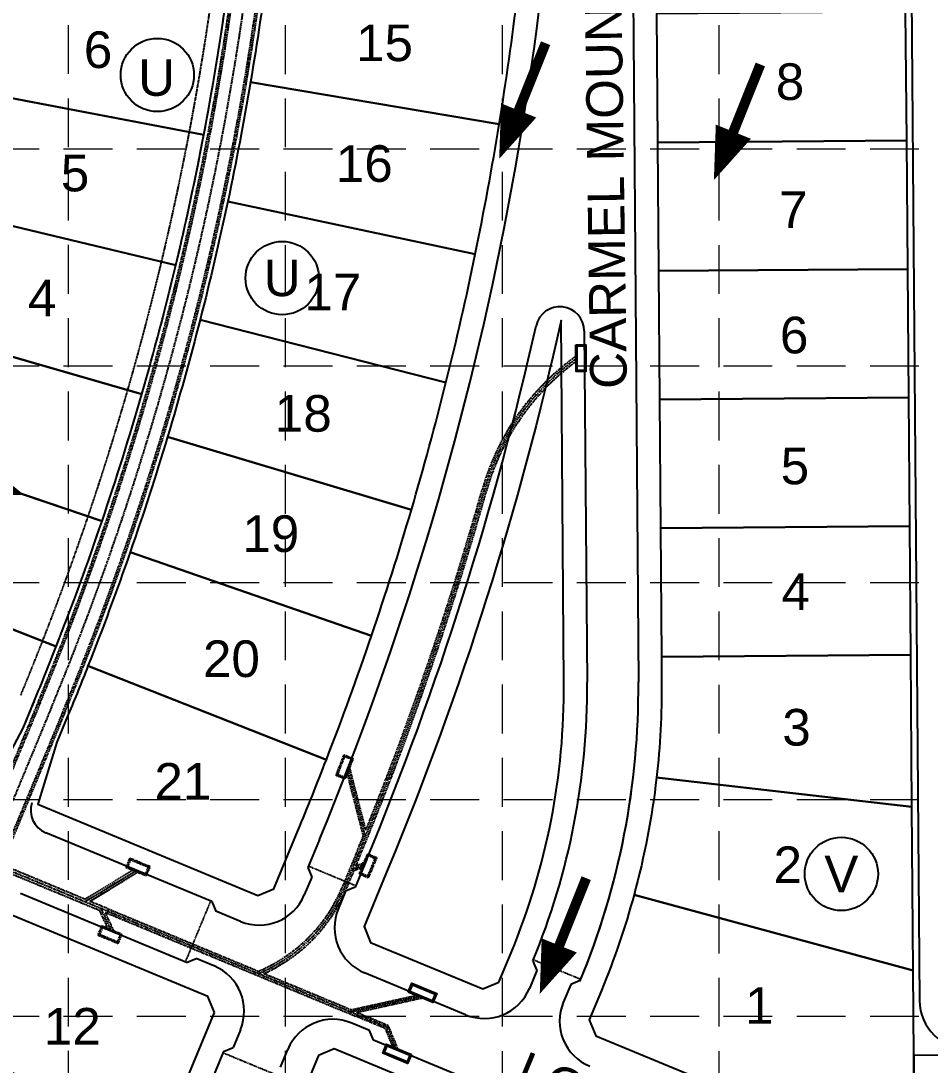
# Model space of a CAD drawing. Header units: inches. Extents: x 2510995 to 2514555, y 7106046 to 7111737.
# Drawn here: x 2513110.5 to 2513482.6, y 7110558.6 to 7110986.1 of the extents above; entities that cross this region are included whole.
import ezdxf
from ezdxf.enums import TextEntityAlignment as Align

# ---------------------------------------------------------------- set-up
doc = ezdxf.new("R2010")
doc.units = ezdxf.units.IN
doc.header["$MEASUREMENT"] = 0
for name, pattern in [('DASHED', [0.75, 0.5, -0.25]), ('HIDDEN', [0.375, 0.25, -0.125]), ('HIDDEN2', [0.1875, 0.125, -0.0625]), ('XHO460PT$0$HIDDEN2', [0.1875, 0.125, -0.0625]), ('XHO460PV$0$HIDDEN2', [0.1875, 0.125, -0.0625]), ('XHO477ST$0$CL', [0.7, 0.5, -0.05, 0.1, -0.05])]:
    doc.linetypes.add(name, pattern=pattern)
for name, color, linetype in [('C-WTRC-FULL-PH2B-N', 7, 'Continuous'), ('GRID', 254, 'DASHED'), ('XHO459PV$0$C-ROAD-BACK-P7', 9, 'Continuous'), ('XHO460PT$0$C-ROAD-IDEN-N', 1, 'Continuous'), ('XHO460PT$0$V-AREA-PLINE', 6, 'Continuous'), ('XHO460PT$0$V-BNDY-N-P7', 3, 'HIDDEN2'), ('XHO460PT$0$V-ESMT-DRNG-OS-N-P7', 6, 'XHO460PT$0$HIDDEN2'), ('XHO460PT$0$V-PROP-BLOK-IDEN-N-P7', 6, 'Continuous'), ('XHO460PT$0$V-PROP-SUBD-IDEN-N-P7', 6, 'Continuous'), ('XHO460PT$0$V-PROP-SUBD-N-P7', 7, 'Continuous'), ('XHO460PV$0$C-ROAD-BOC-N', 4, 'Continuous'), ('XHO460PV$0$C-TRANSITION', 6, 'XHO460PV$0$HIDDEN2'), ('XHO477PT$0$C-ROAD-IDEN-E', 6, 'Continuous'), ('XHO477PT$0$V-PLIN-AREA', 216, 'Continuous'), ('XHO477PT$0$V-PROP-SUBD-BLOK-IDEN-N', 6, 'Continuous'), ('XHO477PT$0$V-PROP-SUBD-IDEN-N', 6, 'Continuous'), ('XHO477PT$0$V-PROP-SUBD-N', 7, 'Continuous'), ('ZSTORM', 5, 'XHO477ST$0$CL')]:
    doc.layers.add(name, color=color, linetype=linetype)
doc.styles.get("Standard").update_dxf_attribs({"font": 'ARIAL.TTF'})

# ---------------------------------------------------------------- blocks, each defined once
blk = doc.blocks.new('ARR')
blk.add_lwpolyline([(-5.56, 0.32, 0, 3.78, 0), (-0.35, 0.31, 3.78, 3.78, 0)], format="xyseb")
at = {"const_width": 1}
blk.add_lwpolyline([(-0.35, 0.31), (6.88, 0.31)], dxfattribs=at)

msp = doc.modelspace()

# ---------------------------------------------------------------- linework, layer by layer
at = {"layer": 'GRID', "color": 252, "linetype": 'HIDDEN', "lineweight": 0, "ltscale": 80}
for p, q in [((2513129.96, 7106494.36), (2513129.96, 7111643.94)), ((2513218.74, 7106494.34), (2513218.74, 7111643.94)), ((2513307.52, 7106494.33), (2513307.52, 7111643.94)), ((2513396.3, 7106494.32), (2513396.3, 7111643.94)), ((2511088, 7110933.69), (2514461.67, 7110933.69)), ((2511088, 7110844.91), (2514461.67, 7110844.91)), ((2511088, 7110756.13), (2514461.67, 7110756.13)), ((2511088, 7110667.35), (2514461.67, 7110667.35)), ((2511088, 7110578.57), (2514461.67, 7110578.57))]:
    msp.add_line(p, q, dxfattribs=at)
at = {"layer": 'XHO459PV$0$C-ROAD-BACK-P7', "color": 7}
for p, q in [((2513360.3, 7111086.08), (2513363.2, 7110715.42)), ((2513474.46, 7111065.3), (2513478.22, 7110584.98))]:
    msp.add_line(p, q, dxfattribs=at)
for centre, radius, start, end in [((2513049.71, 7110712.97), 313.5, 337.4628, 0.4488), ((2513498.22, 7110585.14), 20, 180.4488, 270.4488)]:
    msp.add_arc(centre, radius, start, end, dxfattribs=at)
at = {"layer": 'XHO460PT$0$V-AREA-PLINE', "color": 7}
for points in [[(2513313.81, 7110997.2), (2513211.73, 7111010.11, -0.010398), (2513204.47, 7110960.95), (2513306.23, 7110943.75, 0.010382)], [(2513313.81, 7110997.2), (2513211.73, 7111010.11, -0.010398), (2513204.47, 7110960.95), (2513306.23, 7110943.75, 0.010382)], [(2513313.81, 7110997.2), (2513211.73, 7111010.11, -0.010398), (2513204.47, 7110960.95), (2513306.23, 7110943.75, 0.010382)], [(2513313.81, 7110997.2), (2513211.73, 7111010.11, -0.010398), (2513204.47, 7110960.95), (2513306.23, 7110943.75, 0.010382)], [(2513306.23, 7110943.75), (2513204.47, 7110960.95, -0.010398), (2513195.17, 7110912.13), (2513296.45, 7110890.65, 0.010385)], [(2513306.23, 7110943.75), (2513204.47, 7110960.95, -0.010398), (2513195.17, 7110912.13), (2513296.45, 7110890.65, 0.010385)], [(2513306.23, 7110943.75), (2513204.47, 7110960.95, -0.010398), (2513195.17, 7110912.13), (2513296.45, 7110890.65, 0.010385)], [(2513306.23, 7110943.75), (2513204.47, 7110960.95, -0.010398), (2513195.17, 7110912.13), (2513296.45, 7110890.65, 0.010385)], [(2513296.45, 7110890.65), (2513195.17, 7110912.13, -0.010398), (2513183.85, 7110863.74), (2513284.46, 7110837.99, 0.010388)], [(2513296.45, 7110890.65), (2513195.17, 7110912.13, -0.010398), (2513183.85, 7110863.74), (2513284.46, 7110837.99, 0.010388)], [(2513296.45, 7110890.65), (2513195.17, 7110912.13, -0.010398), (2513183.85, 7110863.74), (2513284.46, 7110837.99, 0.010388)], [(2513296.45, 7110890.65), (2513195.17, 7110912.13, -0.010398), (2513183.85, 7110863.74), (2513284.46, 7110837.99, 0.010388)], [(2513284.46, 7110837.99), (2513183.85, 7110863.74, -0.010398), (2513170.53, 7110815.86), (2513270.29, 7110785.86, 0.01039)], [(2513284.46, 7110837.99), (2513183.85, 7110863.74, -0.010398), (2513170.53, 7110815.86), (2513270.29, 7110785.86, 0.01039)], [(2513284.46, 7110837.99), (2513183.85, 7110863.74, -0.010398), (2513170.53, 7110815.86), (2513270.29, 7110785.86, 0.01039)], [(2513284.46, 7110837.99), (2513183.85, 7110863.74, -0.010398), (2513170.53, 7110815.86), (2513270.29, 7110785.86, 0.01039)], [(2513332.7, 7110715.18), (2513331.54, 7110863.45, -0.043957), (2513260.81, 7110639.18), (2513250.93, 7110615.37), (2513253.63, 7110608.83), (2513299.57, 7110589.77), (2513306.11, 7110592.47), (2513311.1, 7110604.5, 0.100633)], [(2513332.7, 7110715.18), (2513331.54, 7110863.45, -0.043957), (2513260.81, 7110639.18), (2513250.93, 7110615.37), (2513253.63, 7110608.83), (2513299.57, 7110589.77), (2513306.11, 7110592.47), (2513311.1, 7110604.5, 0.100633)], [(2513332.7, 7110715.18), (2513331.54, 7110863.45, -0.043957), (2513260.81, 7110639.18), (2513250.93, 7110615.37), (2513253.63, 7110608.83), (2513299.57, 7110589.77), (2513306.11, 7110592.47), (2513311.1, 7110604.5, 0.100633)], [(2513332.7, 7110715.18), (2513331.54, 7110863.45, -0.043957), (2513260.81, 7110639.18), (2513250.93, 7110615.37), (2513253.63, 7110608.83), (2513299.57, 7110589.77), (2513306.11, 7110592.47), (2513311.1, 7110604.5, 0.100633)], [(2513270.29, 7110785.86), (2513170.53, 7110815.86, -0.010398), (2513155.23, 7110768.58), (2513253.97, 7110734.34, 0.010393)], [(2513270.29, 7110785.86), (2513170.53, 7110815.86, -0.010398), (2513155.23, 7110768.58), (2513253.97, 7110734.34, 0.010393)], [(2513270.29, 7110785.86), (2513170.53, 7110815.86, -0.010398), (2513155.23, 7110768.58), (2513253.97, 7110734.34, 0.010393)], [(2513270.29, 7110785.86), (2513170.53, 7110815.86, -0.010398), (2513155.23, 7110768.58), (2513253.97, 7110734.34, 0.010393)], [(2513253.97, 7110734.34), (2513155.23, 7110768.58, -0.010398), (2513137.97, 7110721.98), (2513235.51, 7110683.54, 0.010395)], [(2513253.97, 7110734.34), (2513155.23, 7110768.58, -0.010398), (2513137.97, 7110721.98), (2513235.51, 7110683.54, 0.010395)], [(2513253.97, 7110734.34), (2513155.23, 7110768.58, -0.010398), (2513137.97, 7110721.98), (2513235.51, 7110683.54, 0.010395)], [(2513253.97, 7110734.34), (2513155.23, 7110768.58, -0.010398), (2513137.97, 7110721.98), (2513235.51, 7110683.54, 0.010395)], [(2513474.62, 7110726.59), (2513372.62, 7110725.79), (2513372.7, 7110715.5, -0.030432), (2513370.62, 7110676.27), (2513475.1, 7110664.32)], [(2513474.62, 7110726.59), (2513372.62, 7110725.79), (2513372.7, 7110715.5, -0.030432), (2513370.62, 7110676.27), (2513475.1, 7110664.32)], [(2513474.62, 7110726.59), (2513372.62, 7110725.79), (2513372.7, 7110715.5, -0.030432), (2513370.62, 7110676.27), (2513475.1, 7110664.32)], [(2513474.62, 7110726.59), (2513372.62, 7110725.79), (2513372.7, 7110715.5, -0.030432), (2513370.62, 7110676.27), (2513475.1, 7110664.32)], [(2513235.51, 7110683.54), (2513137.97, 7110721.98, -0.004496), (2513129.91, 7110702.06), (2513125.25, 7110690.8), (2513117.4, 7110665.37), (2513207.45, 7110628), (2513213.99, 7110630.7), (2513223.87, 7110654.52, 0.006015)], [(2513235.51, 7110683.54), (2513137.97, 7110721.98, -0.004496), (2513129.91, 7110702.06), (2513125.25, 7110690.8), (2513117.4, 7110665.37), (2513207.45, 7110628), (2513213.99, 7110630.7), (2513223.87, 7110654.52, 0.006015)], [(2513235.51, 7110683.54), (2513137.97, 7110721.98, -0.004496), (2513129.91, 7110702.06), (2513125.25, 7110690.8), (2513117.4, 7110665.37), (2513207.45, 7110628), (2513213.99, 7110630.7), (2513223.87, 7110654.52, 0.006015)], [(2513235.51, 7110683.54), (2513137.97, 7110721.98, -0.004496), (2513129.91, 7110702.06), (2513125.25, 7110690.8), (2513117.4, 7110665.37), (2513207.45, 7110628), (2513213.99, 7110630.7), (2513223.87, 7110654.52, 0.006015)], [(2513475.1, 7110664.32), (2513370.62, 7110676.27, -0.037834), (2513361.42, 7110628.33), (2513475.63, 7110597.32)], [(2513475.1, 7110664.32), (2513370.62, 7110676.27, -0.037834), (2513361.42, 7110628.33), (2513475.63, 7110597.32)], [(2513475.1, 7110664.32), (2513370.62, 7110676.27, -0.037834), (2513361.42, 7110628.33), (2513475.63, 7110597.32)], [(2513475.1, 7110664.32), (2513370.62, 7110676.27, -0.037834), (2513361.42, 7110628.33), (2513475.63, 7110597.32)], [(2513475.63, 7110597.32), (2513361.42, 7110628.33, -0.032067), (2513348.04, 7110589.17), (2513343.05, 7110577.14), (2513345.75, 7110570.61), (2513476.26, 7110516.45), (2513475.9, 7110562.46)], [(2513475.63, 7110597.32), (2513361.42, 7110628.33, -0.032067), (2513348.04, 7110589.17), (2513343.05, 7110577.14), (2513345.75, 7110570.61), (2513476.26, 7110516.45), (2513475.9, 7110562.46)], [(2513475.63, 7110597.32), (2513361.42, 7110628.33, -0.032067), (2513348.04, 7110589.17), (2513343.05, 7110577.14), (2513345.75, 7110570.61), (2513476.26, 7110516.45), (2513475.9, 7110562.46)], [(2513475.63, 7110597.32), (2513361.42, 7110628.33, -0.032067), (2513348.04, 7110589.17), (2513343.05, 7110577.14), (2513345.75, 7110570.61), (2513476.26, 7110516.45), (2513475.9, 7110562.46)]]:
    msp.add_lwpolyline(points, format="xyb", close=True, dxfattribs=at)
for points in [[(2513472.55, 7110989.78), (2513370.56, 7110988.98), (2513370.97, 7110936.34), (2513472.97, 7110937.14)], [(2513472.55, 7110989.78), (2513370.56, 7110988.98), (2513370.97, 7110936.34), (2513472.97, 7110937.14)], [(2513472.55, 7110989.78), (2513370.56, 7110988.98), (2513370.97, 7110936.34), (2513472.97, 7110937.14)], [(2513472.55, 7110989.78), (2513370.56, 7110988.98), (2513370.97, 7110936.34), (2513472.97, 7110937.14)], [(2513472.97, 7110937.14), (2513370.97, 7110936.34), (2513371.38, 7110883.7), (2513473.38, 7110884.5)], [(2513472.97, 7110937.14), (2513370.97, 7110936.34), (2513371.38, 7110883.7), (2513473.38, 7110884.5)], [(2513472.97, 7110937.14), (2513370.97, 7110936.34), (2513371.38, 7110883.7), (2513473.38, 7110884.5)], [(2513472.97, 7110937.14), (2513370.97, 7110936.34), (2513371.38, 7110883.7), (2513473.38, 7110884.5)], [(2513473.38, 7110884.5), (2513371.38, 7110883.7), (2513371.79, 7110831.06), (2513473.79, 7110831.86)], [(2513473.38, 7110884.5), (2513371.38, 7110883.7), (2513371.79, 7110831.06), (2513473.79, 7110831.86)], [(2513473.38, 7110884.5), (2513371.38, 7110883.7), (2513371.79, 7110831.06), (2513473.79, 7110831.86)], [(2513473.38, 7110884.5), (2513371.38, 7110883.7), (2513371.79, 7110831.06), (2513473.79, 7110831.86)], [(2513473.79, 7110831.86), (2513371.79, 7110831.06), (2513372.21, 7110778.42), (2513474.2, 7110779.22)], [(2513473.79, 7110831.86), (2513371.79, 7110831.06), (2513372.21, 7110778.42), (2513474.2, 7110779.22)], [(2513473.79, 7110831.86), (2513371.79, 7110831.06), (2513372.21, 7110778.42), (2513474.2, 7110779.22)], [(2513473.79, 7110831.86), (2513371.79, 7110831.06), (2513372.21, 7110778.42), (2513474.2, 7110779.22)], [(2513474.2, 7110779.22), (2513372.21, 7110778.42), (2513372.62, 7110725.79), (2513474.62, 7110726.59)], [(2513474.2, 7110779.22), (2513372.21, 7110778.42), (2513372.62, 7110725.79), (2513474.62, 7110726.59)], [(2513474.2, 7110779.22), (2513372.21, 7110778.42), (2513372.62, 7110725.79), (2513474.62, 7110726.59)], [(2513474.2, 7110779.22), (2513372.21, 7110778.42), (2513372.62, 7110725.79), (2513474.62, 7110726.59)], [(2513189.75, 7110580.13), (2513187.05, 7110586.66), (2513099.77, 7110622.88), (2513087.3, 7110599.36), (2513074.65, 7110568.88), (2513168.86, 7110529.79)], [(2513189.75, 7110580.13), (2513187.05, 7110586.66), (2513099.77, 7110622.88), (2513087.3, 7110599.36), (2513074.65, 7110568.88), (2513168.86, 7110529.79)], [(2513189.75, 7110580.13), (2513187.05, 7110586.66), (2513099.77, 7110622.88), (2513087.3, 7110599.36), (2513074.65, 7110568.88), (2513168.86, 7110529.79)], [(2513189.75, 7110580.13), (2513187.05, 7110586.66), (2513099.77, 7110622.88), (2513087.3, 7110599.36), (2513074.65, 7110568.88), (2513168.86, 7110529.79)], [(2513326.06, 7110528.98), (2513238.77, 7110565.2), (2513232.24, 7110562.5), (2513211.35, 7110512.16), (2513305.56, 7110473.06), (2513318.21, 7110503.54)], [(2513326.06, 7110528.98), (2513238.77, 7110565.2), (2513232.24, 7110562.5), (2513211.35, 7110512.16), (2513305.56, 7110473.06), (2513318.21, 7110503.54)], [(2513326.06, 7110528.98), (2513238.77, 7110565.2), (2513232.24, 7110562.5), (2513211.35, 7110512.16), (2513305.56, 7110473.06), (2513318.21, 7110503.54)], [(2513326.06, 7110528.98), (2513238.77, 7110565.2), (2513232.24, 7110562.5), (2513211.35, 7110512.16), (2513305.56, 7110473.06), (2513318.21, 7110503.54)], [(2513592.92, 7110560.88), (2513566.4, 7110563.17), (2513475.9, 7110562.46), (2513476.26, 7110516.45), (2513589.03, 7110469.65), (2513593.61, 7110472.74)], [(2513592.92, 7110560.88), (2513566.4, 7110563.17), (2513475.9, 7110562.46), (2513476.26, 7110516.45), (2513589.03, 7110469.65), (2513593.61, 7110472.74)], [(2513592.92, 7110560.88), (2513566.4, 7110563.17), (2513475.9, 7110562.46), (2513476.26, 7110516.45), (2513589.03, 7110469.65), (2513593.61, 7110472.74)], [(2513592.92, 7110560.88), (2513566.4, 7110563.17), (2513475.9, 7110562.46), (2513476.26, 7110516.45), (2513589.03, 7110469.65), (2513593.61, 7110472.74)]]:
    msp.add_lwpolyline(points, close=True, dxfattribs=at)
at = {"layer": 'XHO460PT$0$V-BNDY-N-P7', "color": 7}
for p, q in [((2513116.06, 7110707.8), (2513111.39, 7110696.55)), ((2513116.06, 7110707.8), (2513111.39, 7110696.55)), ((2513116.06, 7110707.8), (2513111.39, 7110696.55)), ((2513116.06, 7110707.8), (2513111.39, 7110696.55)), ((2513111.39, 7110696.55), (2513098.92, 7110673.03)), ((2513111.39, 7110696.55), (2513098.92, 7110673.03)), ((2513111.39, 7110696.55), (2513098.92, 7110673.03)), ((2513111.39, 7110696.55), (2513098.92, 7110673.03))]:
    msp.add_line(p, q, dxfattribs=at)
msp.add_arc((2512026.18, 7111160.08), 1180, 337.46285, 0.44876, dxfattribs=at)
msp.add_arc((2512026.18, 7111160.08), 1180, 337.46285, 0.44876, dxfattribs=at)
msp.add_arc((2512026.18, 7111160.08), 1180, 337.46285, 0.44876, dxfattribs=at)
msp.add_arc((2512026.18, 7111160.08), 1180, 337.46285, 0.44876, dxfattribs=at)
at = {"layer": 'XHO460PT$0$V-ESMT-DRNG-OS-N-P7', "color": 7}
msp.add_arc((2512026.18, 7111160.08), 1174, 337.46285, 0.44876, dxfattribs=at)
msp.add_arc((2512026.18, 7111160.08), 1174, 337.46285, 0.44876, dxfattribs=at)
msp.add_arc((2512026.18, 7111160.08), 1174, 337.46285, 0.44876, dxfattribs=at)
msp.add_arc((2512026.18, 7111160.08), 1174, 337.46285, 0.44876, dxfattribs=at)
at = {"layer": 'XHO460PT$0$V-PROP-BLOK-IDEN-N-P7', "color": 7}
for centre in [(2513217.46, 7110880.79), (2513217.46, 7110880.79), (2513217.46, 7110880.79), (2513217.46, 7110880.79), (2513446.24, 7110636.84), (2513446.24, 7110636.84), (2513446.24, 7110636.84), (2513446.24, 7110636.84)]:
    msp.add_circle(centre, 15, dxfattribs=at)
at = {"layer": 'XHO460PT$0$V-PROP-SUBD-N-P7', "color": 7}
for p, q in [((2513306.23, 7110943.75), (2513204.47, 7110960.95)), ((2513306.23, 7110943.75), (2513204.47, 7110960.95)), ((2513306.23, 7110943.75), (2513204.47, 7110960.95)), ((2513306.23, 7110943.75), (2513204.47, 7110960.95)), ((2513472.97, 7110937.14), (2513370.97, 7110936.34)), ((2513472.97, 7110937.14), (2513370.97, 7110936.34)), ((2513472.97, 7110937.14), (2513370.97, 7110936.34)), ((2513472.97, 7110937.14), (2513370.97, 7110936.34)), ((2513296.45, 7110890.65), (2513195.17, 7110912.13)), ((2513296.45, 7110890.65), (2513195.17, 7110912.13)), ((2513296.45, 7110890.65), (2513195.17, 7110912.13)), ((2513296.45, 7110890.65), (2513195.17, 7110912.13)), ((2513473.38, 7110884.5), (2513371.38, 7110883.7)), ((2513473.38, 7110884.5), (2513371.38, 7110883.7)), ((2513473.38, 7110884.5), (2513371.38, 7110883.7)), ((2513473.38, 7110884.5), (2513371.38, 7110883.7)), ((2513284.46, 7110837.99), (2513183.85, 7110863.74)), ((2513284.46, 7110837.99), (2513183.85, 7110863.74)), ((2513284.46, 7110837.99), (2513183.85, 7110863.74)), ((2513284.46, 7110837.99), (2513183.85, 7110863.74)), ((2513473.79, 7110831.86), (2513371.79, 7110831.06)), ((2513473.79, 7110831.86), (2513371.79, 7110831.06)), ((2513473.79, 7110831.86), (2513371.79, 7110831.06)), ((2513473.79, 7110831.86), (2513371.79, 7110831.06)), ((2513270.29, 7110785.86), (2513170.53, 7110815.86)), ((2513270.29, 7110785.86), (2513170.53, 7110815.86)), ((2513270.29, 7110785.86), (2513170.53, 7110815.86)), ((2513270.29, 7110785.86), (2513170.53, 7110815.86)), ((2513474.2, 7110779.22), (2513372.21, 7110778.42)), ((2513474.2, 7110779.22), (2513372.21, 7110778.42)), ((2513474.2, 7110779.22), (2513372.21, 7110778.42)), ((2513474.2, 7110779.22), (2513372.21, 7110778.42)), ((2513253.97, 7110734.34), (2513155.23, 7110768.58)), ((2513253.97, 7110734.34), (2513155.23, 7110768.58)), ((2513253.97, 7110734.34), (2513155.23, 7110768.58)), ((2513253.97, 7110734.34), (2513155.23, 7110768.58)), ((2513474.62, 7110726.59), (2513372.62, 7110725.79)), ((2513474.62, 7110726.59), (2513372.62, 7110725.79)), ((2513474.62, 7110726.59), (2513372.62, 7110725.79)), ((2513474.62, 7110726.59), (2513372.62, 7110725.79)), ((2513235.51, 7110683.54), (2513137.97, 7110721.98)), ((2513235.51, 7110683.54), (2513137.97, 7110721.98)), ((2513235.51, 7110683.54), (2513137.97, 7110721.98)), ((2513235.51, 7110683.54), (2513137.97, 7110721.98)), ((2513475.1, 7110664.32), (2513370.62, 7110676.27)), ((2513475.1, 7110664.32), (2513370.62, 7110676.27)), ((2513475.1, 7110664.32), (2513370.62, 7110676.27)), ((2513475.1, 7110664.32), (2513370.62, 7110676.27)), ((2513475.63, 7110597.32), (2513361.42, 7110628.33)), ((2513475.63, 7110597.32), (2513361.42, 7110628.33)), ((2513475.63, 7110597.32), (2513361.42, 7110628.33)), ((2513475.63, 7110597.32), (2513361.42, 7110628.33)), ((2513475.9, 7110562.46), (2513476.26, 7110516.45)), ((2513475.9, 7110562.46), (2513476.26, 7110516.45)), ((2513475.9, 7110562.46), (2513476.26, 7110516.45)), ((2513475.9, 7110562.46), (2513476.26, 7110516.45))]:
    msp.add_line(p, q, dxfattribs=at)
at = {"layer": 'XHO460PV$0$C-ROAD-BOC-N', "color": 7}
for p, q in [((2513360.23, 7111094.04), (2513363.2, 7110715.42)), ((2513360.23, 7111094.04), (2513363.2, 7110715.42)), ((2513341.07, 7110859.14), (2513342.2, 7110715.26)), ((2513341.07, 7110859.14), (2513342.2, 7110715.26)), ((2513188.68, 7110625.5), (2513120.67, 7110653.72)), ((2513188.68, 7110625.5), (2513120.67, 7110653.72)), ((2513232.64, 7110650.87), (2513227.89, 7110639.42)), ((2513232.64, 7110650.87), (2513227.89, 7110639.42)), ((2513252.04, 7110642.83), (2513247.29, 7110631.37)), ((2513252.04, 7110642.83), (2513247.29, 7110631.37)), ((2513227.89, 7110639.42), (2513229.51, 7110635.5)), ((2513227.89, 7110639.42), (2513229.51, 7110635.5)), ((2513229.51, 7110635.5), (2513226.49, 7110628.22)), ((2513229.51, 7110635.5), (2513226.49, 7110628.22)), ((2513178.33, 7110600.56), (2513110.32, 7110628.79)), ((2513178.33, 7110600.56), (2513110.32, 7110628.79)), ((2513243.36, 7110629.75), (2513240.34, 7110622.47)), ((2513243.36, 7110629.75), (2513240.34, 7110622.47)), ((2513247.29, 7110631.37), (2513243.36, 7110629.75)), ((2513247.29, 7110631.37), (2513243.36, 7110629.75)), ((2513188.68, 7110625.5), (2513190.3, 7110621.58)), ((2513188.68, 7110625.5), (2513190.3, 7110621.58)), ((2513200.35, 7110617.41), (2513190.3, 7110621.58)), ((2513200.35, 7110617.41), (2513190.3, 7110621.58)), ((2513178.33, 7110600.56), (2513182.25, 7110602.19)), ((2513178.33, 7110600.56), (2513182.25, 7110602.19)), ((2513189.53, 7110599.16), (2513182.25, 7110602.19)), ((2513189.53, 7110599.16), (2513182.25, 7110602.19)), ((2513321.62, 7110597.25), (2513318.61, 7110589.99)), ((2513321.62, 7110597.25), (2513318.61, 7110589.99)), ((2513320, 7110601.16), (2513321.62, 7110597.25)), ((2513320, 7110601.16), (2513321.62, 7110597.25)), ((2513292.47, 7110579.18), (2513251.15, 7110596.33)), ((2513292.47, 7110579.18), (2513251.15, 7110596.33)), ((2513339.42, 7110593.17), (2513335.49, 7110591.54)), ((2513339.42, 7110593.17), (2513335.49, 7110591.54)), ((2513335.49, 7110591.54), (2513332.46, 7110584.24)), ((2513335.49, 7110591.54), (2513332.46, 7110584.24)), ((2513200.34, 7110573.03), (2513197.32, 7110565.75)), ((2513200.34, 7110573.03), (2513197.32, 7110565.75)), ((2513253.15, 7110572.76), (2513245.87, 7110575.78)), ((2513253.15, 7110572.76), (2513245.87, 7110575.78)), ((2513254.77, 7110568.84), (2513253.15, 7110572.76)), ((2513254.77, 7110568.84), (2513253.15, 7110572.76)), ((2513322.78, 7110540.62), (2513254.77, 7110568.84)), ((2513322.78, 7110540.62), (2513254.77, 7110568.84)), ((2513193.4, 7110564.13), (2513123.55, 7110395.8)), ((2513193.4, 7110564.13), (2513123.55, 7110395.8)), ((2513193.4, 7110564.13), (2513197.32, 7110565.75)), ((2513193.4, 7110564.13), (2513197.32, 7110565.75)), ((2513216.71, 7110557.7), (2513219.73, 7110564.98)), ((2513216.71, 7110557.7), (2513219.73, 7110564.98))]:
    msp.add_line(p, q, dxfattribs=at)
for centre, radius, start, end in [((2512023.15, 7111152.78), 1309.5, 337.46285, 0.44876), ((2512023.15, 7111152.78), 1309.5, 337.46285, 0.44876), ((2513331.07, 7110859.06), 10, 0.4488, 167.343), ((2513331.07, 7110859.06), 10, 0.4488, 167.343), ((2512023.15, 7111152.78), 1330.5, 337.46285, 347.34303), ((2512023.15, 7111152.78), 1330.5, 337.46285, 347.34303), ((2513049.71, 7110712.97), 292.5, 337.5337, 0.4488), ((2513049.71, 7110712.97), 292.5, 337.5337, 0.4488), ((2513049.71, 7110712.97), 313.5, 337.529, 0.4488), ((2513049.71, 7110712.97), 313.5, 337.529, 0.4488), ((2513124.5, 7110662.96), 10, 162.8522, 247.4628), ((2513124.5, 7110662.96), 10, 162.8522, 247.4628), ((2513208.02, 7110635.88), 20, 247.4628, 337.4628), ((2513208.02, 7110635.88), 20, 247.4628, 337.4628), ((2513258.82, 7110614.8), 20, 157.4628, 247.4628), ((2513258.82, 7110614.8), 20, 157.4628, 247.4628), ((2513181.87, 7110580.69), 20, 337.4628, 67.4628), ((2513181.87, 7110580.69), 20, 337.4628, 67.4628), ((2513300.14, 7110597.66), 20, 247.4628, 337.4628), ((2513300.14, 7110597.66), 20, 247.4628, 337.4628), ((2513350.94, 7110576.58), 20, 157.4628, 247.4628), ((2513350.94, 7110576.58), 20, 157.4628, 247.4628), ((2513238.21, 7110557.31), 20, 67.4628, 157.4628), ((2513238.21, 7110557.31), 20, 67.4628, 157.4628)]:
    msp.add_arc(centre, radius, start, end, dxfattribs=at)
at = {"layer": 'XHO460PV$0$C-TRANSITION', "color": 7}
for p, q in [((2513247.06, 7110632.13), (2513228.59, 7110639.8)), ((2513247.06, 7110632.13), (2513228.59, 7110639.8)), ((2513187.92, 7110625.28), (2513177.95, 7110601.26)), ((2513187.92, 7110625.28), (2513177.95, 7110601.26)), ((2513320.7, 7110601.54), (2513339.19, 7110593.94)), ((2513320.7, 7110601.54), (2513339.19, 7110593.94)), ((2513217.64, 7110553.4), (2513193.62, 7110563.36)), ((2513217.64, 7110553.4), (2513193.62, 7110563.36))]:
    msp.add_line(p, q, dxfattribs=at)
at = {"layer": 'XHO477PT$0$V-PLIN-AREA', "color": 7}
for points in [[(2513194.33, 7110993.32), (2513093.36, 7111007.74, -0.011565), (2513085.17, 7110958.55), (2513185.37, 7110939.48, 0.011565)], [(2513185.37, 7110939.48), (2513085.17, 7110958.55, -0.011565), (2513074.72, 7110909.79), (2513173.93, 7110886.11, 0.011565)], [(2513173.93, 7110886.11), (2513074.72, 7110909.79, -0.011565), (2513062.02, 7110861.57), (2513160.03, 7110833.33, 0.011565)], [(2513062.02, 7110861.57, -0.011565), (2513047.11, 7110813.99), (2513143.71, 7110781.25, 0.011565), (2513160.03, 7110833.33)], [(2513143.71, 7110781.25), (2513047.11, 7110813.99, -0.011565), (2513030.01, 7110767.15), (2513125, 7110729.97, 0.011565)], [(2513125, 7110729.97), (2513030.01, 7110767.15, -0.005064), (2513021.85, 7110746.9), (2513008.94, 7110715.79), (2513011.64, 7110709.25), (2513078.14, 7110681.66), (2513098.92, 7110673.03), (2513111.39, 7110696.55), (2513116.06, 7110707.8, 0.005064)]]:
    msp.add_lwpolyline(points, format="xyb", close=True, dxfattribs=at)
at = {"layer": 'XHO477PT$0$V-PROP-SUBD-BLOK-IDEN-N', "color": 7}
msp.add_circle((2513166.35, 7110963.96), 15, dxfattribs=at)
at = {"layer": 'XHO477PT$0$V-PROP-SUBD-N', "color": 7}
for p, q in [((2513185.37, 7110939.48), (2513085.17, 7110958.55)), ((2513173.93, 7110886.11), (2513074.72, 7110909.79)), ((2513160.03, 7110833.33), (2513062.02, 7110861.57)), ((2513143.71, 7110781.25), (2513047.11, 7110813.99)), ((2513125, 7110729.97), (2513030.01, 7110767.15))]:
    msp.add_line(p, q, dxfattribs=at)
at = {"layer": 'ZSTORM', "color": 5}
for p, q in [((2513117.6, 7110707.17), (2513092.23, 7110646.04)), ((2513117.6, 7110707.17), (2513092.23, 7110646.04)), ((2513118.37, 7110706.85), (2513093.39, 7110646.64)), ((2513118.37, 7110706.85), (2513093.39, 7110646.64)), ((2513122.99, 7110704.93), (2513099.35, 7110647.96)), ((2513122.99, 7110704.93), (2513099.35, 7110647.96)), ((2513127.61, 7110703.01), (2513102.24, 7110641.89)), ((2513127.61, 7110703.01), (2513102.24, 7110641.89)), ((2513128.38, 7110702.69), (2513103.01, 7110641.57)), ((2513128.38, 7110702.69), (2513103.01, 7110641.57)), ((2513250.7, 7110652.39), (2513243.87, 7110678.91)), ((2513250.7, 7110652.39), (2513243.87, 7110678.91)), ((2513251.54, 7110652.13), (2513244.35, 7110680.06)), ((2513251.54, 7110652.13), (2513244.35, 7110680.06)), ((2513251.65, 7110654.72), (2513244.82, 7110681.21)), ((2513251.65, 7110654.72), (2513244.82, 7110681.21)), ((2513247.54, 7110644.69), (2513242.06, 7110631.49)), ((2513247.54, 7110644.69), (2513242.06, 7110631.49)), ((2513248.34, 7110644.36), (2513242.87, 7110631.15)), ((2513248.34, 7110644.36), (2513242.87, 7110631.15)), ((2513260.15, 7110574.19), (2513096.85, 7110641.95)), ((2513260.15, 7110574.19), (2513096.85, 7110641.95)), ((2513136.78, 7110626.47), (2513103.09, 7110640.45)), ((2513136.78, 7110626.47), (2513103.09, 7110640.45)), ((2513251.16, 7110640.72), (2513245.94, 7110638.55)), ((2513251.16, 7110640.72), (2513245.94, 7110638.55)), ((2513249.15, 7110644.02), (2513247.49, 7110640.01)), ((2513249.15, 7110644.02), (2513247.49, 7110640.01)), ((2513251.57, 7110641.7), (2513247.49, 7110640.01)), ((2513251.57, 7110641.7), (2513247.49, 7110640.01)), ((2513142.68, 7110621.85), (2513102.32, 7110638.6)), ((2513142.68, 7110621.85), (2513102.32, 7110638.6)), ((2513136.72, 7110625.41), (2513157.87, 7110638.29)), ((2513136.72, 7110625.41), (2513157.87, 7110638.29)), ((2513136.78, 7110626.47), (2513156.87, 7110638.7)), ((2513136.78, 7110626.47), (2513156.87, 7110638.7)), ((2513138.78, 7110625.64), (2513158.87, 7110637.87)), ((2513138.78, 7110625.64), (2513158.87, 7110637.87)), ((2513246.67, 7110638.05), (2513243.67, 7110630.82)), ((2513246.67, 7110638.05), (2513243.67, 7110630.82)), ((2513250.76, 7110639.74), (2513246.67, 7110638.05)), ((2513250.76, 7110639.74), (2513246.67, 7110638.05)), ((2513146.41, 7110622.47), (2513138.78, 7110625.64)), ((2513146.41, 7110622.47), (2513138.78, 7110625.64)), ((2513142.68, 7110621.85), (2513146.34, 7110613.84)), ((2513142.68, 7110621.85), (2513146.34, 7110613.84)), ((2513143.26, 7110622.7), (2513147.52, 7110613.35)), ((2513143.26, 7110622.7), (2513147.52, 7110613.35)), ((2513145.05, 7110620.87), (2513148.71, 7110612.86)), ((2513145.65, 7110620.62), (2513145.05, 7110620.87)), ((2513145.05, 7110620.87), (2513148.71, 7110612.86)), ((2513145.65, 7110620.62), (2513145.05, 7110620.87)), ((2513146.41, 7110622.47), (2513145.65, 7110620.62)), ((2513146.41, 7110622.47), (2513145.65, 7110620.62)), ((2513247.72, 7110578.4), (2513145.69, 7110620.74)), ((2513247.72, 7110578.4), (2513145.69, 7110620.74)), ((2513207.65, 7110596.92), (2513146.37, 7110622.36)), ((2513207.65, 7110596.92), (2513146.37, 7110622.36)), ((2513245.57, 7110581.19), (2513209.9, 7110595.99)), ((2513245.57, 7110581.19), (2513209.9, 7110595.99)), ((2513245.28, 7110580.36), (2513274.24, 7110586.75)), ((2513245.28, 7110580.36), (2513274.24, 7110586.75)), ((2513245.57, 7110581.19), (2513273.03, 7110587.25)), ((2513245.57, 7110581.19), (2513273.03, 7110587.25)), ((2513247.98, 7110580.19), (2513275.45, 7110586.25)), ((2513247.98, 7110580.19), (2513275.45, 7110586.25)), ((2513248.39, 7110580.02), (2513247.98, 7110580.19)), ((2513248.39, 7110580.02), (2513247.98, 7110580.19)), ((2513247.77, 7110578.52), (2513247.72, 7110578.4)), ((2513247.77, 7110578.52), (2513247.72, 7110578.4)), ((2513259.57, 7110573.62), (2513247.77, 7110578.52)), ((2513259.57, 7110573.62), (2513247.77, 7110578.52)), ((2513248.39, 7110580.02), (2513248.34, 7110579.9)), ((2513248.39, 7110580.02), (2513248.34, 7110579.9)), ((2513260.72, 7110574.77), (2513248.34, 7110579.9)), ((2513260.72, 7110574.77), (2513248.34, 7110579.9)), ((2513259.57, 7110573.62), (2513262.95, 7110565.45)), ((2513259.57, 7110573.62), (2513262.95, 7110565.45)), ((2513260.15, 7110574.19), (2513263.93, 7110565.04)), ((2513260.15, 7110574.19), (2513263.93, 7110565.04)), ((2513260.72, 7110574.77), (2513264.91, 7110564.64)), ((2513260.72, 7110574.77), (2513264.91, 7110564.64))]:
    msp.add_line(p, q, dxfattribs=at)
at = {"layer": 'ZSTORM', "color": 5, "linetype": 'Continuous'}
for points in [[(2513337.62, 7110853.49), (2513341.62, 7110853.52), (2513341.7, 7110842.52), (2513337.7, 7110842.49)], [(2513337.62, 7110853.49), (2513341.62, 7110853.52), (2513341.7, 7110842.52), (2513337.7, 7110842.49)], [(2513338.12, 7110853), (2513341.12, 7110853.02), (2513341.2, 7110843.02), (2513338.2, 7110843)], [(2513338.12, 7110853), (2513341.12, 7110853.02), (2513341.2, 7110843.02), (2513338.2, 7110843)], [(2513268.97, 7110588.39), (2513270.5, 7110592.09), (2513280.66, 7110587.87), (2513279.13, 7110584.18)], [(2513268.97, 7110588.39), (2513270.5, 7110592.09), (2513280.66, 7110587.87), (2513279.13, 7110584.18)], [(2513269.62, 7110588.67), (2513270.77, 7110591.44), (2513280.01, 7110587.6), (2513278.86, 7110584.83)], [(2513269.62, 7110588.67), (2513270.77, 7110591.44), (2513280.01, 7110587.6), (2513278.86, 7110584.83)], [(2513270.31, 7110562.94), (2513268.78, 7110559.24), (2513258.62, 7110563.46), (2513260.15, 7110567.15)], [(2513270.31, 7110562.94), (2513268.78, 7110559.24), (2513258.62, 7110563.46), (2513260.15, 7110567.15)], [(2513269.66, 7110562.67), (2513268.51, 7110559.89), (2513259.28, 7110563.73), (2513260.43, 7110566.5)], [(2513269.66, 7110562.67), (2513268.51, 7110559.89), (2513259.28, 7110563.73), (2513260.43, 7110566.5)]]:
    msp.add_lwpolyline(points, close=True, dxfattribs=at)
at = {"layer": 'ZSTORM', "color": 5}
for points in [[(2513239.48, 7110677.17), (2513242.72, 7110685.57), (2513246.45, 7110684.13), (2513243.22, 7110675.74)], [(2513239.48, 7110677.17), (2513242.72, 7110685.57), (2513246.45, 7110684.13), (2513243.22, 7110675.74)], [(2513240.13, 7110677.46), (2513243.01, 7110684.93), (2513245.81, 7110683.85), (2513242.93, 7110676.38)], [(2513240.13, 7110677.46), (2513243.01, 7110684.93), (2513245.81, 7110683.85), (2513242.93, 7110676.38)], [(2513248.98, 7110636.75), (2513252.43, 7110645.06), (2513256.12, 7110643.53), (2513252.67, 7110635.22)], [(2513248.98, 7110636.75), (2513252.43, 7110645.06), (2513256.12, 7110643.53), (2513252.67, 7110635.22)], [(2513249.63, 7110637.02), (2513252.7, 7110644.41), (2513255.47, 7110643.26), (2513252.4, 7110635.87)], [(2513249.63, 7110637.02), (2513252.7, 7110644.41), (2513255.47, 7110643.26), (2513252.4, 7110635.87)], [(2513153.52, 7110639.55), (2513161.84, 7110636.1), (2513163.37, 7110639.8), (2513155.06, 7110643.25)], [(2513153.52, 7110639.55), (2513161.84, 7110636.1), (2513163.37, 7110639.8), (2513155.06, 7110643.25)], [(2513154.18, 7110639.82), (2513161.56, 7110636.75), (2513162.71, 7110639.53), (2513155.33, 7110642.59)], [(2513154.18, 7110639.82), (2513161.56, 7110636.75), (2513162.71, 7110639.53), (2513155.33, 7110642.59)], [(2513142.02, 7110611.84), (2513150.34, 7110608.39), (2513151.87, 7110612.09), (2513143.56, 7110615.54)], [(2513142.02, 7110611.84), (2513150.34, 7110608.39), (2513151.87, 7110612.09), (2513143.56, 7110615.54)], [(2513142.68, 7110612.11), (2513150.07, 7110609.05), (2513151.22, 7110611.82), (2513143.83, 7110614.88)], [(2513142.68, 7110612.11), (2513150.07, 7110609.05), (2513151.22, 7110611.82), (2513143.83, 7110614.88)]]:
    msp.add_lwpolyline(points, close=True, dxfattribs=at)
for centre, radius, start, end in [((2512026.18, 7111160.08), 1181.67, 337.46285, 0.44876), ((2512026.18, 7111160.08), 1181.67, 337.46285, 0.44876), ((2512026.18, 7111160.08), 1182.5, 337.46285, 0.44876), ((2512026.18, 7111160.08), 1182.5, 337.46285, 0.44876), ((2512026.18, 7111160.08), 1187.5, 337.46285, 0.44876), ((2512026.18, 7111160.08), 1187.5, 337.46285, 0.44876), ((2512026.18, 7111160.08), 1187.5, 337.46285, 0.44876), ((2512026.18, 7111160.08), 1187.5, 337.46285, 0.44876), ((2512026.18, 7111160.08), 1192.5, 337.46285, 0.44876), ((2512026.18, 7111160.08), 1192.5, 337.46285, 0.44876), ((2512026.18, 7111160.08), 1193.33, 337.46285, 0.44876), ((2512026.18, 7111160.08), 1193.33, 337.46285, 0.44876), ((2513396.42, 7110766.82), 100.88, 125.2852, 164.3164), ((2513396.42, 7110766.82), 100.88, 125.2852, 164.3164), ((2513396.42, 7110766.82), 100, 125.6348, 164.3164), ((2513396.42, 7110766.82), 100, 125.6348, 164.3164), ((2513396.42, 7110766.82), 99.12, 125.9922, 164.3164), ((2513396.42, 7110766.82), 99.12, 125.9922, 164.3164), ((2512025.92, 7111151.63), 1322.62, 337.93234, 344.31639), ((2512025.92, 7111151.63), 1322.62, 337.93234, 344.31639), ((2512025.92, 7111151.63), 1323.5, 337.46285, 344.31639), ((2512025.92, 7111151.63), 1323.5, 337.46285, 344.31639), ((2512025.92, 7111151.63), 1324.38, 337.46285, 344.31639), ((2512025.92, 7111151.63), 1324.38, 337.46285, 344.31639), ((2512025.92, 7111151.63), 1322.62, 337.46285, 337.82328), ((2512025.92, 7111151.63), 1322.62, 337.46285, 337.82328), ((2513182.82, 7110656.04), 64.12, 292.7858, 337.4867), ((2513182.82, 7110656.04), 64.12, 292.7858, 337.4867), ((2513182.82, 7110656.04), 65, 292.4628, 337.4867), ((2513182.82, 7110656.04), 65, 292.4628, 337.4867), ((2513182.82, 7110656.04), 65.88, 294.2719, 337.4867), ((2513182.82, 7110656.04), 65.88, 294.2719, 337.4867)]:
    msp.add_arc(centre, radius, start, end, dxfattribs=at)

# ---------------------------------------------------------------- block references
at = {"layer": 'C-WTRC-FULL-PH2B-N', "color": 7}
for p, xscale, yscale, zscale, rotation in [((2513315.92, 7110950.29), 4.103190017816363, 4.103190017864108, 4.103190018695618, 68.18364563798185), ((2513403.78, 7110941.59), 4.103190017816363, 4.103190017864108, 4.103190018695618, 68.18364563798185), ((2513099.5, 7110797.1), 2.393527467004757, 2.393527489155531, 2.393527499999999, 160.9717564699936), ((2513332.53, 7110608.42), 4.103190017816363, 4.103190017864108, 4.103190018695618, 68.18364563798185)]:
    msp.add_blockref('ARR', p, dxfattribs=dict(at, xscale=xscale, yscale=yscale, zscale=zscale, rotation=rotation))

# ---------------------------------------------------------------- texts
at = {"layer": 'XHO460PT$0$C-ROAD-IDEN-N', "color": 7, "insert": (2513402, 7110529.49), "char_height": 15, "width": 278.1757, "attachment_point": 2, "rotation": 337.4628}
msp.add_mtext('LOMA ALTA TRAIL', dxfattribs=at)
at = {"layer": 'XHO460PT$0$V-PROP-BLOK-IDEN-N-P7', "color": 7}
for s, p in [('U', (2513217.46, 7110880.79)), ('U', (2513217.46, 7110880.79)), ('U', (2513217.46, 7110880.79)), ('U', (2513217.46, 7110880.79)), ('V', (2513446.24, 7110636.84)), ('V', (2513446.24, 7110636.84)), ('V', (2513446.24, 7110636.84)), ('V', (2513446.24, 7110636.84))]:
    msp.add_text(s, height=15, dxfattribs=at).set_placement(p, align=Align.MIDDLE)
at = {"layer": 'XHO460PT$0$V-PROP-SUBD-IDEN-N-P7', "color": 7}
for s, p in [('15', (2513259.32, 7110977.01)), ('15', (2513259.32, 7110977.01)), ('15', (2513259.32, 7110977.01)), ('15', (2513259.32, 7110977.01)), ('8', (2513425.24, 7110961.23)), ('8', (2513425.24, 7110961.23)), ('8', (2513425.24, 7110961.23)), ('8', (2513425.24, 7110961.23)), ('16', (2513251.03, 7110927.7)), ('16', (2513251.03, 7110927.7)), ('16', (2513251.03, 7110927.7)), ('16', (2513251.03, 7110927.7)), ('7', (2513426.6, 7110908.84)), ('7', (2513426.6, 7110908.84)), ('7', (2513426.6, 7110908.84)), ('7', (2513426.6, 7110908.84)), ('17', (2513238.19, 7110875.13)), ('17', (2513238.19, 7110875.13)), ('17', (2513238.19, 7110875.13)), ('17', (2513238.19, 7110875.13)), ('6', (2513426.92, 7110857.48)), ('6', (2513426.92, 7110857.48)), ('6', (2513426.92, 7110857.48)), ('6', (2513426.92, 7110857.48)), ('18', (2513226.08, 7110825.41)), ('18', (2513226.08, 7110825.41)), ('18', (2513226.08, 7110825.41)), ('18', (2513226.08, 7110825.41)), ('5', (2513427.25, 7110803.76)), ('5', (2513427.25, 7110803.76)), ('5', (2513427.25, 7110803.76)), ('5', (2513427.25, 7110803.76)), ('19', (2513212.77, 7110776.17)), ('19', (2513212.77, 7110776.17)), ('19', (2513212.77, 7110776.17)), ('19', (2513212.77, 7110776.17)), ('4', (2513427.56, 7110752.42)), ('4', (2513427.56, 7110752.42)), ('4', (2513427.56, 7110752.42)), ('4', (2513427.56, 7110752.42)), ('20', (2513196.67, 7110724.96)), ('20', (2513196.67, 7110724.96)), ('20', (2513196.67, 7110724.96)), ('20', (2513196.67, 7110724.96)), ('3', (2513427.9, 7110696.89)), ('3', (2513427.9, 7110696.89)), ('3', (2513427.9, 7110696.89)), ('3', (2513427.9, 7110696.89)), ('21', (2513176.8, 7110674.85)), ('21', (2513176.8, 7110674.85)), ('21', (2513176.8, 7110674.85)), ('21', (2513176.8, 7110674.85)), ('2', (2513424.33, 7110640.71)), ('2', (2513424.33, 7110640.71)), ('2', (2513424.33, 7110640.71)), ('2', (2513424.33, 7110640.71)), ('1', (2513412.63, 7110582.97)), ('1', (2513412.63, 7110582.97)), ('1', (2513412.63, 7110582.97)), ('1', (2513412.63, 7110582.97)), ('12', (2513131.54, 7110574.56)), ('12', (2513131.54, 7110574.56)), ('12', (2513131.54, 7110574.56)), ('12', (2513131.54, 7110574.56))]:
    msp.add_text(s, height=15, dxfattribs=at).set_placement(p, align=Align.MIDDLE)
at = {"layer": 'XHO477PT$0$C-ROAD-IDEN-E', "color": 7, "insert": (2513341.61, 7110972.65), "char_height": 15, "width": 378.5584, "attachment_point": 2, "rotation": 90.7901}
msp.add_mtext('CARMEL MOUNTAIN DRIVE', dxfattribs=at)
at = {"layer": 'XHO477PT$0$V-PROP-SUBD-BLOK-IDEN-N', "color": 7, "insert": (2513166.05, 7110970.42), "char_height": 15, "width": 75.61, "attachment_point": 2}
msp.add_mtext('U', dxfattribs=at)
at = {"layer": 'XHO477PT$0$V-PROP-SUBD-IDEN-N', "color": 7}
for s, p in [('6', (2513142.09, 7110974.31)), ('5', (2513132.68, 7110923.7)), ('4', (2513119.22, 7110872.66))]:
    msp.add_text(s, height=15, dxfattribs=at).set_placement(p, align=Align.MIDDLE)

doc.saveas('drawing.dxf')
